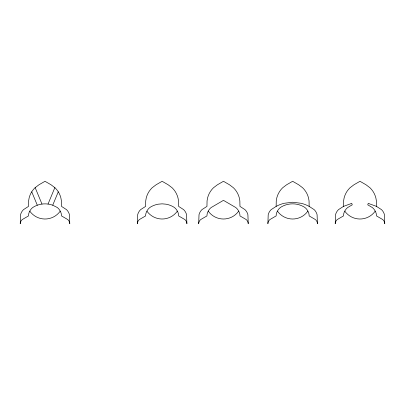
<?xml version="1.0" encoding="UTF-8"?>
<svg xmlns="http://www.w3.org/2000/svg" width="405" height="405" viewBox="0 0 405 405"><rect width="100%" height="100%" fill="white"/><g stroke="black" fill="none" stroke-linecap="round" stroke-linejoin="round"><path stroke-width="0.61" d="M48.033 204.069L54.847 187.642M52.721 205.203L57.125 207.411A9.563 9.563 0 0 1 59.783 210.362L60.234 211.137A9.563 9.563 0 0 1 61.459 214.923L61.514 215.921L67.569 219.449A4.784 4.784 0 0 1 68.901 220.927L69.113 221.297A4.784 4.784 0 0 1 69.741 223.206L69.766 223.707L69.452 214.731A10.662 10.662 0 0 0 66.516 209.638L61.514 206.393L61.408 200.9L60.892 197.969A21.328 21.328 0 0 0 58.669 192.466L57.88 191.206A21.328 21.328 0 0 0 55.014 187.788L51.055 184.786L45.006 181.293L38.961 184.786L35.002 187.788A21.328 21.328 0 0 0 32.137 191.206L31.347 192.466A21.328 21.328 0 0 0 29.125 197.969L28.608 200.9L28.502 206.393L23.5 209.638A10.662 10.662 0 0 0 20.559 214.731L20.25 223.707L20.275 223.206A4.784 4.784 0 0 1 20.893 221.312L21.116 220.927A4.784 4.784 0 0 1 22.447 219.449L28.502 215.921L28.552 214.923A9.563 9.563 0 0 1 29.783 211.137L30.233 210.362A9.563 9.563 0 0 1 32.891 207.411C38.672 203.609 46.241 202.834 52.721 205.203L58.269 191.833M146.904 211.137L147.349 210.362A9.563 9.563 0 0 1 150.012 207.411L150.847 206.864A22.553 22.553 0 0 1 158.208 204.186L162.127 203.842L166.04 204.186A22.553 22.553 0 0 1 173.401 206.864L174.241 207.411A9.563 9.563 0 0 1 176.904 210.362L177.349 211.137A9.563 9.563 0 0 1 178.58 214.923L178.63 215.921L184.69 219.449A4.784 4.784 0 0 1 186.016 220.927L186.244 221.312A4.784 4.784 0 0 1 186.857 223.206L186.882 223.707L186.573 214.731A10.662 10.662 0 0 0 183.632 209.638L178.63 206.393L178.524 200.9L178.008 197.969A21.328 21.328 0 0 0 172.13 187.788L168.171 184.786L162.127 181.293L156.077 184.786L152.118 187.788A21.328 21.328 0 0 0 146.24 197.969L145.724 200.9L145.618 206.393L140.616 209.638A10.662 10.662 0 0 0 137.68 214.731L137.366 223.707L137.396 223.206A4.784 4.784 0 0 1 138.009 221.312L138.232 220.927A4.784 4.784 0 0 1 139.563 219.449L145.618 215.921L145.673 214.923A9.563 9.563 0 0 1 146.904 211.137A18.655 18.655 0 0 0 177.086 211.501L177.339 211.121M208.236 211.137L208.681 210.362A9.563 9.563 0 0 1 211.344 207.411L223.459 200.353L235.573 207.411A9.563 9.563 0 0 1 238.236 210.362L238.682 211.137A9.563 9.563 0 0 1 239.912 214.923L239.962 215.921L246.022 219.449A4.784 4.784 0 0 1 247.349 220.927L247.577 221.312A4.784 4.784 0 0 1 248.189 223.206L248.214 223.707L247.906 214.731A10.662 10.662 0 0 0 244.964 209.638L239.962 206.393L239.856 200.9L239.34 197.969A21.328 21.328 0 0 0 233.462 187.788L229.503 184.786L223.459 181.293L217.409 184.786L213.455 187.788A21.328 21.328 0 0 0 207.573 197.969L207.056 200.9L206.955 206.393L201.948 209.638A10.662 10.662 0 0 0 199.012 214.731L198.698 223.707L198.728 223.206A4.784 4.784 0 0 1 199.341 221.312L199.564 220.927A4.784 4.784 0 0 1 200.895 219.449L206.955 215.921L207.006 214.923A9.563 9.563 0 0 1 208.236 211.137A18.655 18.655 0 0 0 238.418 211.501L238.672 211.121M277.425 211.137L277.876 210.362A9.563 9.563 0 0 1 280.533 207.411L281.374 206.864A22.553 22.553 0 0 1 303.927 206.864L304.768 207.411A9.563 9.563 0 0 1 307.425 210.362L307.876 211.137A9.563 9.563 0 0 1 309.101 214.923L309.157 215.921L315.212 219.449A4.784 4.784 0 0 1 316.543 220.927L316.766 221.312A4.784 4.784 0 0 1 317.383 223.206L317.409 223.707L317.095 214.731A10.662 10.662 0 0 0 314.158 209.638L309.157 206.393A34.815 34.815 0 0 0 301.158 203.29L292.648 202.232L284.138 203.29A34.815 34.815 0 0 0 276.144 206.393L271.142 209.638A10.662 10.662 0 0 0 268.201 214.731L267.892 223.707L267.918 223.206A4.784 4.784 0 0 1 268.535 221.312L268.758 220.927A4.784 4.784 0 0 1 270.089 219.449L276.144 215.921L276.195 214.923A9.563 9.563 0 0 1 277.425 211.137A18.655 18.655 0 0 0 307.613 211.501L307.861 211.121M344.766 211.137L345.217 210.362A9.563 9.563 0 0 1 347.875 207.411L352.269 204.814L351.742 203.371L343.486 206.393L338.484 209.638A10.662 10.662 0 0 0 335.548 214.731L335.234 223.707L335.259 223.206A4.784 4.784 0 0 1 335.877 221.312L336.099 220.927A4.784 4.784 0 0 1 337.431 219.449L343.486 215.921L343.541 214.923A9.563 9.563 0 0 1 344.766 211.137A18.655 18.655 0 0 0 374.954 211.501L375.207 211.121L374.767 210.362A9.563 9.563 0 0 0 372.109 207.411L367.72 204.814L368.246 203.371L376.498 206.393L381.5 209.638A10.662 10.662 0 0 1 384.441 214.731L384.75 223.707L384.725 223.206A4.784 4.784 0 0 0 384.107 221.312L383.884 220.927A4.784 4.784 0 0 0 382.553 219.449L376.498 215.921L376.447 214.923A9.563 9.563 0 0 0 375.217 211.137L375.197 211.106M60.218 211.121L59.97 211.501A18.655 18.655 0 0 1 29.783 211.137M35.164 187.642L41.983 204.069M31.747 191.833L37.295 205.203M376.498 206.393L376.392 200.9L375.875 197.969A21.328 21.328 0 0 0 369.998 187.788L366.039 184.786L359.994 181.293L353.945 184.786L349.986 187.788A21.328 21.328 0 0 0 344.108 197.969L343.592 200.9L343.486 206.393M309.157 206.393L309.05 200.9L308.534 197.969A21.328 21.328 0 0 0 302.656 187.788L298.698 184.786L292.648 181.293L286.603 184.786L282.644 187.788A21.328 21.328 0 0 0 276.767 197.969L276.25 200.9L276.144 206.393"/></g></svg>
